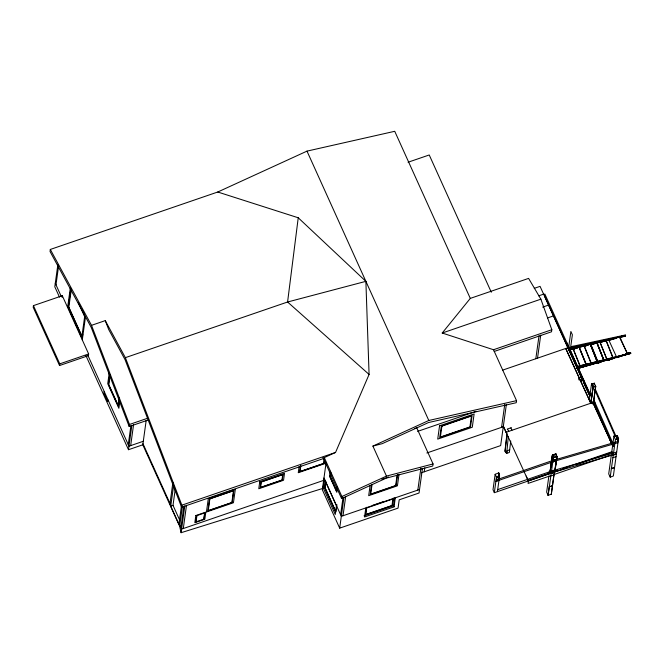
<?xml version="1.0" encoding="UTF-8"?>
<svg xmlns="http://www.w3.org/2000/svg" width="664" height="664" viewBox="0 0 664 664"><rect width="100%" height="100%" fill="white"/><g stroke="black" fill="none" stroke-linecap="round" stroke-linejoin="round"><path stroke-width="1" d="M579.938 366.022L573.173 349.173L579.141 346.807L586.329 364.453M579.141 347.197L574.219 348.899M584.279 346.367L590.171 343.935L596.911 361.208L590.205 343.927L584.229 346.384L590.147 344.334M590.877 344.906L596.828 342.466L604.016 360.104L603.941 360.668L596.853 342.45L590.877 344.906L597.625 361.681M596.828 342.848L603.941 360.618L596.828 342.466M499.17 478.918L496.083 479.981L556.714 459.106L556.781 456.45L556 453.844L552.34 455.147L550.132 471.042L552.431 455.247L556 453.844L556.781 456.45L556.399 459.214L553.145 460.368L618.159 441.394M622.002 336.963L622.052 335.693M506.931 433.011L505.213 451.155L506.591 453.404L509.354 452.458L510.732 440.962M508.309 436.472L506.707 453.363L504.831 451.288L506.964 435.891M508.807 431.185L507.304 429.044M217.751 192.012L298.236 217.775L287.587 302.004L369.084 374.446L335.536 452.45L324.289 457.604L324.198 458.309L181.579 507.238L125.089 359.714L108.639 329.41L105.269 320.621L91.516 325.335L50.323 249.448L217.751 192.012L306.992 151.126L394.731 131.298L470.295 298.393L442.216 333.029L493.51 349.729L551.817 329.726L540.886 299.173L528.602 278.39L470.295 298.393M33.432 305.631L33.2 307.308L59.536 365.54L88.412 355.63L88.644 353.953L62.308 295.729L33.432 305.631L59.768 363.864L59.536 365.54M50.323 249.448L50.041 251.515L91.225 327.402L129.19 426.537L147.989 420.088M57.909 264.33L54.797 286.773L59.478 297.14M55.983 284.806L58.606 265.882M62.076 297.397L62.308 295.729M67.612 307.457L70.309 288.035M78.319 302.601L84.652 316.612L81.755 337.536L68.234 307.648L70.865 288.716M81.896 336.407L68.799 307.449L71.297 289.487M82.46 336.341L82.734 334.349M82.286 339.902L85.407 317.409L81.63 309.067M104.132 391.494L103.899 393.179L107.676 401.521L107.908 399.836M109.203 373.16L107.742 383.692L118.873 408.294L119.802 401.596M109.867 374.446L108.489 384.373L118.325 406.127L119.155 400.168M110.083 375.168L108.772 384.622L118.126 405.306L119.171 397.744M129.19 426.537L129.48 424.47L91.516 325.335M128.268 444.656L130.899 425.724M146.196 420.362L142.81 444.805L128.484 449.711L131.87 425.275M130.667 445.619L133.572 424.694M169.835 504.565L172.889 482.562M181.513 505.346L178.898 524.17L170.739 506.134L173.628 485.334M179.529 519.788L173.005 505.354L175.205 489.509M181.579 507.238L181.861 505.171L125.371 357.655L105.269 320.621M322.513 488.505L181.089 532.702L179.653 526.278L182.434 506.267M180.89 527.573L183.828 506.358M181.089 532.702L184.808 505.885M183.289 528.544L186.509 505.296M196.071 521.73L196.909 515.704M203.748 519.099L204.587 513.073M299.107 466.701L298.269 472.71L325.269 463.447L325.543 461.447M300.543 465.721L299.713 471.747L323.966 463.422L324.522 459.413M300.85 465.655L300.037 471.523L323.667 463.422L324.347 458.525M326.099 462.667L322.331 489.791L339.678 528.146L398.06 508.118L399.213 499.818L419.042 493.012L422.445 468.51M323.094 487.633L324.306 478.943L336.44 505.777L335.237 514.476L323.094 487.633L324.331 487.21L325.269 480.445M325.725 482.172L324.953 487.766L335.602 511.321M325.958 481.79L325.111 487.916L335.909 511.795L336.333 508.732M330.257 471.274L329.56 476.271L336.814 492.306L337.511 487.318M330.705 472.868L330.157 476.81L336.382 490.58L336.93 486.637M330.946 472.901L330.373 477.001L336.225 489.941L336.656 486.861M336.623 506.69L336.905 504.648M414.801 428.413L416.76 427.906L433.061 463.953L432.779 466.02L386.182 478.163L341.603 498.589L341.894 496.523L324.289 457.604M340.624 514.783L343.031 497.436M339.678 528.146L343.952 497.344M343.014 515.745L345.653 496.755M366.453 507.321L365.416 514.791L392.333 505.553L393.362 498.091M366.769 507.371L365.773 514.517L392.017 505.511L393.005 498.365M370.114 485.401L368.686 495.676L397.421 485.816L398.989 474.519M371.599 484.512L370.213 494.506L396.084 485.625L397.611 474.635M372.047 484.496L370.719 494.116L395.644 485.558L397.113 474.984M394.042 506.856L395.246 498.158L365.764 508.275L364.553 516.974L394.042 506.856L393.528 505.727L394.607 498M417.83 490.082L420.885 468.095M424.23 471.805L424.777 467.838M501.569 427.342L504.756 404.351M497.411 491.651L499.569 476.105L498.755 472.901L495.145 474.312L493.003 489.75L494.331 492.597M506.308 404.841L500.656 445.586L421.416 472.768M495.145 474.312L496.473 477.167L494.315 492.713L554.647 471.83L551.22 473.117M498.199 476.893L498.755 472.901M506.591 453.404L506.939 450.889L509.72 449.785M493.51 349.729L516.542 400.649L516.252 402.716L428.512 422.545L382.24 443.66L372.902 446.092L386.473 476.096L433.061 463.953M535.823 358.734L539.01 335.818M537.525 358.153L540.72 335.129M528.519 480.371L528.087 483.425L550.622 475.698M551.817 329.726L551.527 331.792L494.19 351.463M566.616 344.981L566.915 342.84M549.153 471.946L548.887 473.847L551.394 472.984L551.659 471.083L554.971 469.855L556.482 460.542L495.884 481.4M548.871 476.071L546.646 492.09L548.132 495.369L553.353 457.745L556.781 456.45L552.431 455.247L550.298 470.627L550.63 471.332L551.601 470.992L550.298 470.627M568.268 348.625L568.567 346.475L570.243 350.144M548.049 495.336L549.236 486.762M553.627 457.654L552.431 455.247L553.535 457.604L552.954 461.787L556.2 460.633L554.921 469.871M569.936 352.343L572.376 334.797L570.874 331.485L568.741 346.857L590.263 395.163M554.307 472.137L551.294 494.207L548.14 495.311M551.311 494.282L554.399 472.029M573.248 349.239L579.191 346.849M574.958 363.457L575.256 361.274M577.373 367.864L577.58 366.403L627.239 353.929L630.501 352.526L630.667 353.439L577.273 368.595L611.677 358.485L607.269 360.428L600.073 342.466L606.049 340.358M578.784 379.8L579.066 377.758L582.428 377.152L582.046 380.057L582.428 377.152M583.332 382.622L583.697 379.966L580.552 381.045L579.066 377.758M595.658 362.859L591.574 364.644L591.649 364.138M613.03 446.507L592.894 402.608L590.802 403.33L565.736 348.476L590.836 403.172L593.043 387.278L591.524 383.933L594.338 383.377L591.524 383.933L589.317 399.861L590.836 403.172L593.483 402.201M603.119 361.025L598.231 363.166L602.381 360.834M593.052 404.293L593.433 401.546M593.242 403.978L595.683 386.348L594.189 383.028M594.562 404.027L594.819 402.127M612.739 357.589L606.024 340.3L613.411 358.518L607.469 360.519L600.107 342.358M607.585 359.689L607.469 360.519L613.187 357.962L626.135 354.236M613.129 358.377L607.269 360.428L613.121 358.419M619.313 336.772L627.538 353.87L616.839 357.614L616.931 356.942M611.353 454.865L608.714 473.88L610.199 477.159L613.362 475.988L618.574 438.456L617.329 435.634L613.951 436.115L611.494 453.844M610.199 477.159L615.42 439.543L613.951 436.115M590.836 403.172L593.093 387.236L594.338 383.377M593.267 403.745L595.741 386.265L593.093 387.236L590.952 402.625L593.55 401.728L613.129 446.366M551.327 473.449L551.394 472.984M556.714 459.106L557.162 456.309L553.535 457.604M577.273 368.595L627.239 353.929L627.347 353.439L616.839 357.614L609.004 340.516L619.703 336.772L627.322 353.588L623.355 355.514L624.625 354.808M576.584 368.462L578.02 367.391L630.8 352.999L629.704 353.713L630.501 352.526L624.924 355.074L628.451 353.065L630.667 353.439L627.239 353.929L627.347 353.439M568.318 350.152L569.081 347.621L569.123 350.534M629.704 353.713L630.501 352.526L627.239 353.929L628.451 353.065M570.052 349.82L570.567 348.21L569.488 348.525L569.529 351.439M627.223 353.904L623.355 355.514M620.018 337.445L624.592 336.341L625.305 334.996L571.472 346.583L571.92 347.513L569.928 349.53L587.25 345.346M624.592 336.341L625.305 334.996L625.471 335.851L624.592 336.341L625.621 335.469L571.92 347.513L625.471 335.851M571.754 348.451L572.941 346.268M619.246 337.196L619.711 336.789M616.839 357.614L619.313 356.244M372.902 446.092L428.803 420.478L516.542 400.649M341.894 496.523L386.473 476.096M592.462 363.772L597.359 361.581L590.205 343.927M580.543 367.516L583.805 366.088M552.772 461.928L556.482 460.542L554.905 471.913L551.195 473.299L554.34 472.22M590.935 344.89L595.824 343.197M551.469 472.469L553.9 471.623M496.473 477.167L499.569 476.105L498.73 473.034M496.34 478.105L499.436 477.042M495.9 481.3L498.988 480.238M497.685 489.634L551.659 471.083L616.673 452.109M408.078 162.232L429.234 154.978L491.302 292.226M68.234 307.648L68.799 307.449M59.768 363.864L88.644 353.953M125.371 357.655L287.587 302.004L365.881 281.345L369.084 374.446M129.48 424.47L147.358 418.337M534.254 288.35L540.064 286.358L589.923 396.101M538.703 295.837L543.592 294.16M442.216 333.029L540.886 299.173M143.291 441.286L128.974 446.2L87.872 355.331M542.671 307.108L548.539 305.091M547.568 317.94L553.436 315.923M502.54 370.155L567.828 347.753M170.739 506.134L173.005 505.354M181.861 505.171L335.536 452.45M417.606 431.392L475.988 411.373M595.683 386.348L593.093 387.236L591.524 383.933M323.642 480.387L181.587 529.125L179.803 525.183M426.844 452.981L503.262 426.761M507.943 428.853L511.396 427.666M510.89 428.023L511.969 430.181M506.068 432.289L592.861 402.517L612.806 446.092M381.908 479.284L388.623 476.984M372.595 505.362L383.286 501.702M419.532 489.501L341.321 516.326L323.974 477.972M364.046 515.845L393.528 505.727M615.42 439.543L618.574 438.456M529.108 480.163L552.025 472.303M554.399 471.49L557.901 470.286M562.798 468.61L611.776 451.802M528.137 480.495L528.353 480.96L567.147 467.655M575.962 464.626L612.233 452.184M553.56 474.685L610.374 455.197M550.821 475.955L553.975 474.876M613.279 454.973L616.424 453.894L551.41 472.859M616.416 454.01L613.262 455.089L611.793 451.686M612.897 457.745L616.043 456.666M549.319 486.828L552.465 485.749L549.327 486.737M611.386 468.618L614.532 467.539L611.312 468.552M603.086 360.942L598.007 362.61L598.231 363.166M550.821 471.183L552.348 470.693M600.073 342.466L605.983 340.748M552.971 461.663L617.985 442.697M571.364 349.181L586.312 345.421M590.296 344.417L594.288 343.412M596.28 342.914L604.257 340.906M579.025 366.03L630.667 353.439L578.02 367.391L578.394 371.076L544.53 296.028L544.812 293.961L590.512 395.005M590.23 344.633L616.043 338.399M613.934 436.256L617.329 435.634L616.939 438.447L618.176 441.278L616.541 437.534M298.236 217.775L365.881 281.345M503.345 426.213L506.109 432.239M503.329 426.305L527.714 479.566M578.8 371.973L581.224 377.351M583.424 382.215L588.926 394.424M306.992 151.126L428.803 420.478M322.961 457.371L341.603 498.589M324.331 487.21L335.635 512.201M142.959 443.701L169.984 503.47M83.108 311.748L83.954 313.615M142.81 444.805L179.653 526.278M68.832 307.241L81.921 336.2M55.286 283.262L61.088 296.094M85.888 355.531L128.484 449.711M593.218 401.795L613.055 446.316M595.193 388.946L615.719 435.667M594.579 389.428L615.105 436.157M593.425 401.637L613.129 446.532M617.205 436.572L618.441 439.402M593.815 399.828L613.387 444.465M593.55 401.728L613.113 446.465M526.212 476.088L528.353 480.96M590.935 344.5L597.907 361.706M584.279 345.977L591.259 363.183M573.248 348.849L580.22 366.055M584.204 346.301L590.977 363.15M591.35 364.088L591.574 364.644M195.83 515.546L194.843 522.676L204.827 519.248L205.815 512.127L195.83 515.546M196.685 515.671L195.822 521.921L203.972 519.132L204.836 512.874L196.685 515.671M208.297 498.647L206.438 512.002L233.438 502.739L235.297 489.385L208.297 498.647M209.575 498.83L207.907 510.873L232.159 502.557L233.828 490.505L209.575 498.83M209.865 498.871L208.239 510.616L231.869 502.507L233.496 490.762L209.865 498.871M259.74 481.782L258.777 488.754L283.545 480.263L284.516 473.283L259.74 481.782M260.985 481.964L260.197 487.666L282.3 480.08L283.088 474.378L260.985 481.964M261.309 482.006L260.562 487.384L281.976 480.031L282.723 474.66L261.309 482.006M439.56 425.807L437.717 439.111L472.287 427.251L474.129 413.946L439.56 425.807M441.328 426.056L439.734 437.559L470.519 426.994L472.112 415.498L441.328 426.056M441.909 426.139L440.39 437.045L469.938 426.911L471.448 416.004L441.909 426.139M575.397 348.451L573.912 348.949L575.397 348.451M596.056 343.114L594.571 343.612L596.048 343.13M585.88 364.03L579.481 348.168L585.872 364.079"/></g></svg>
